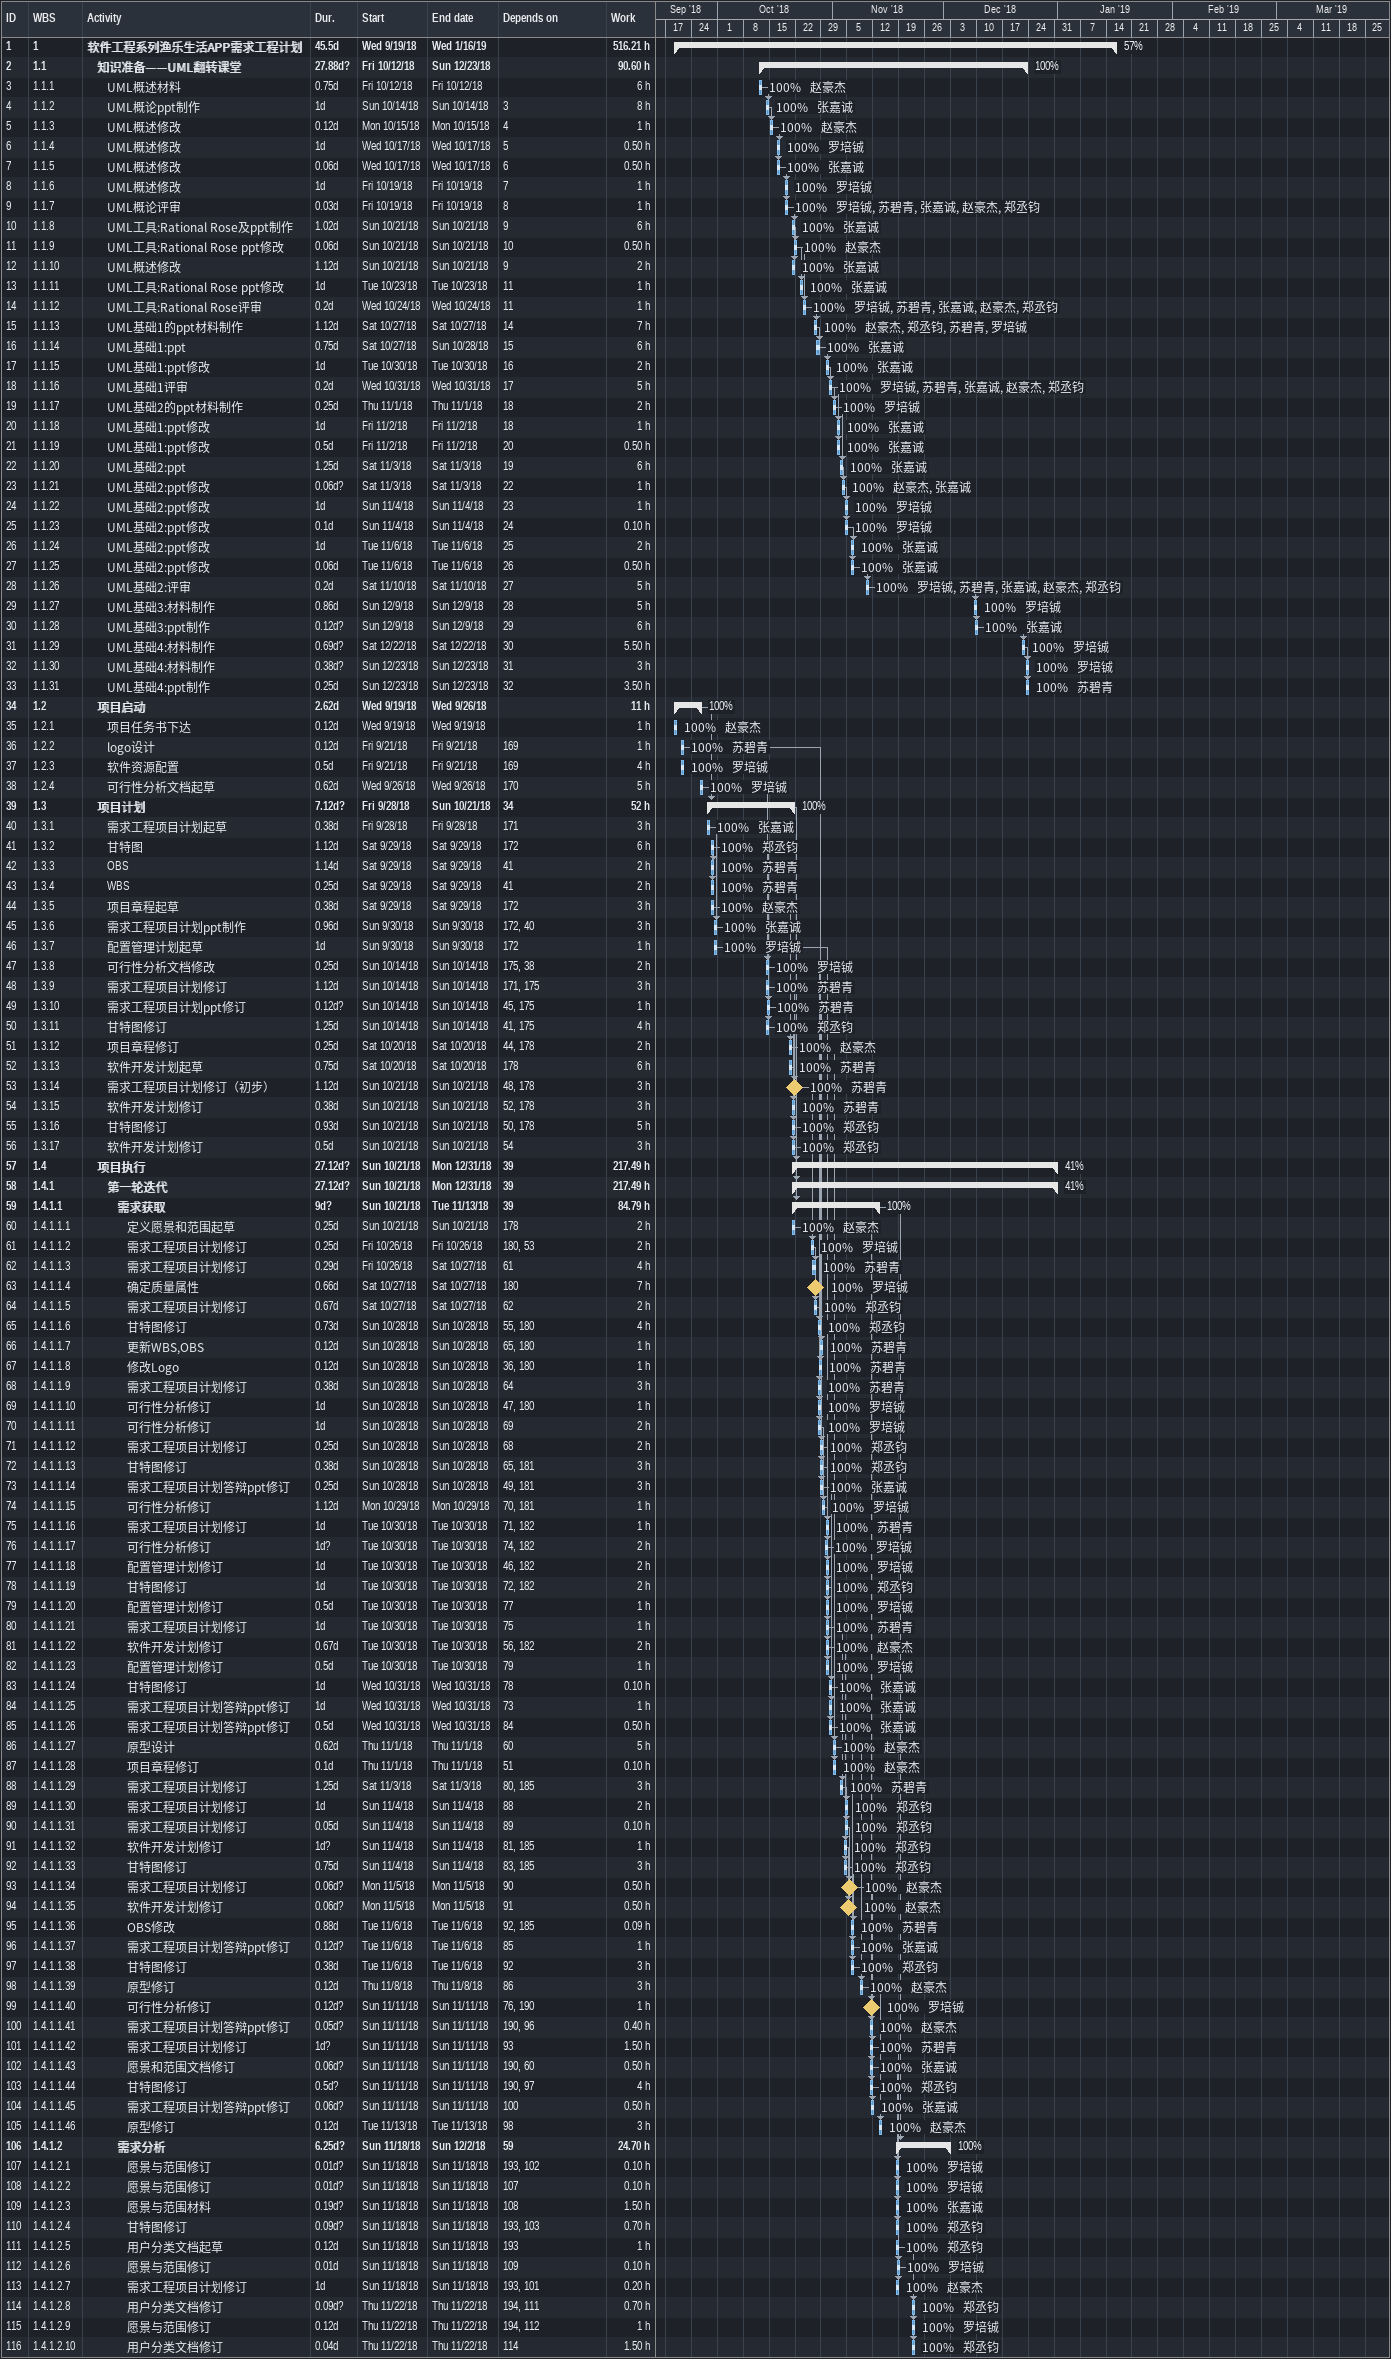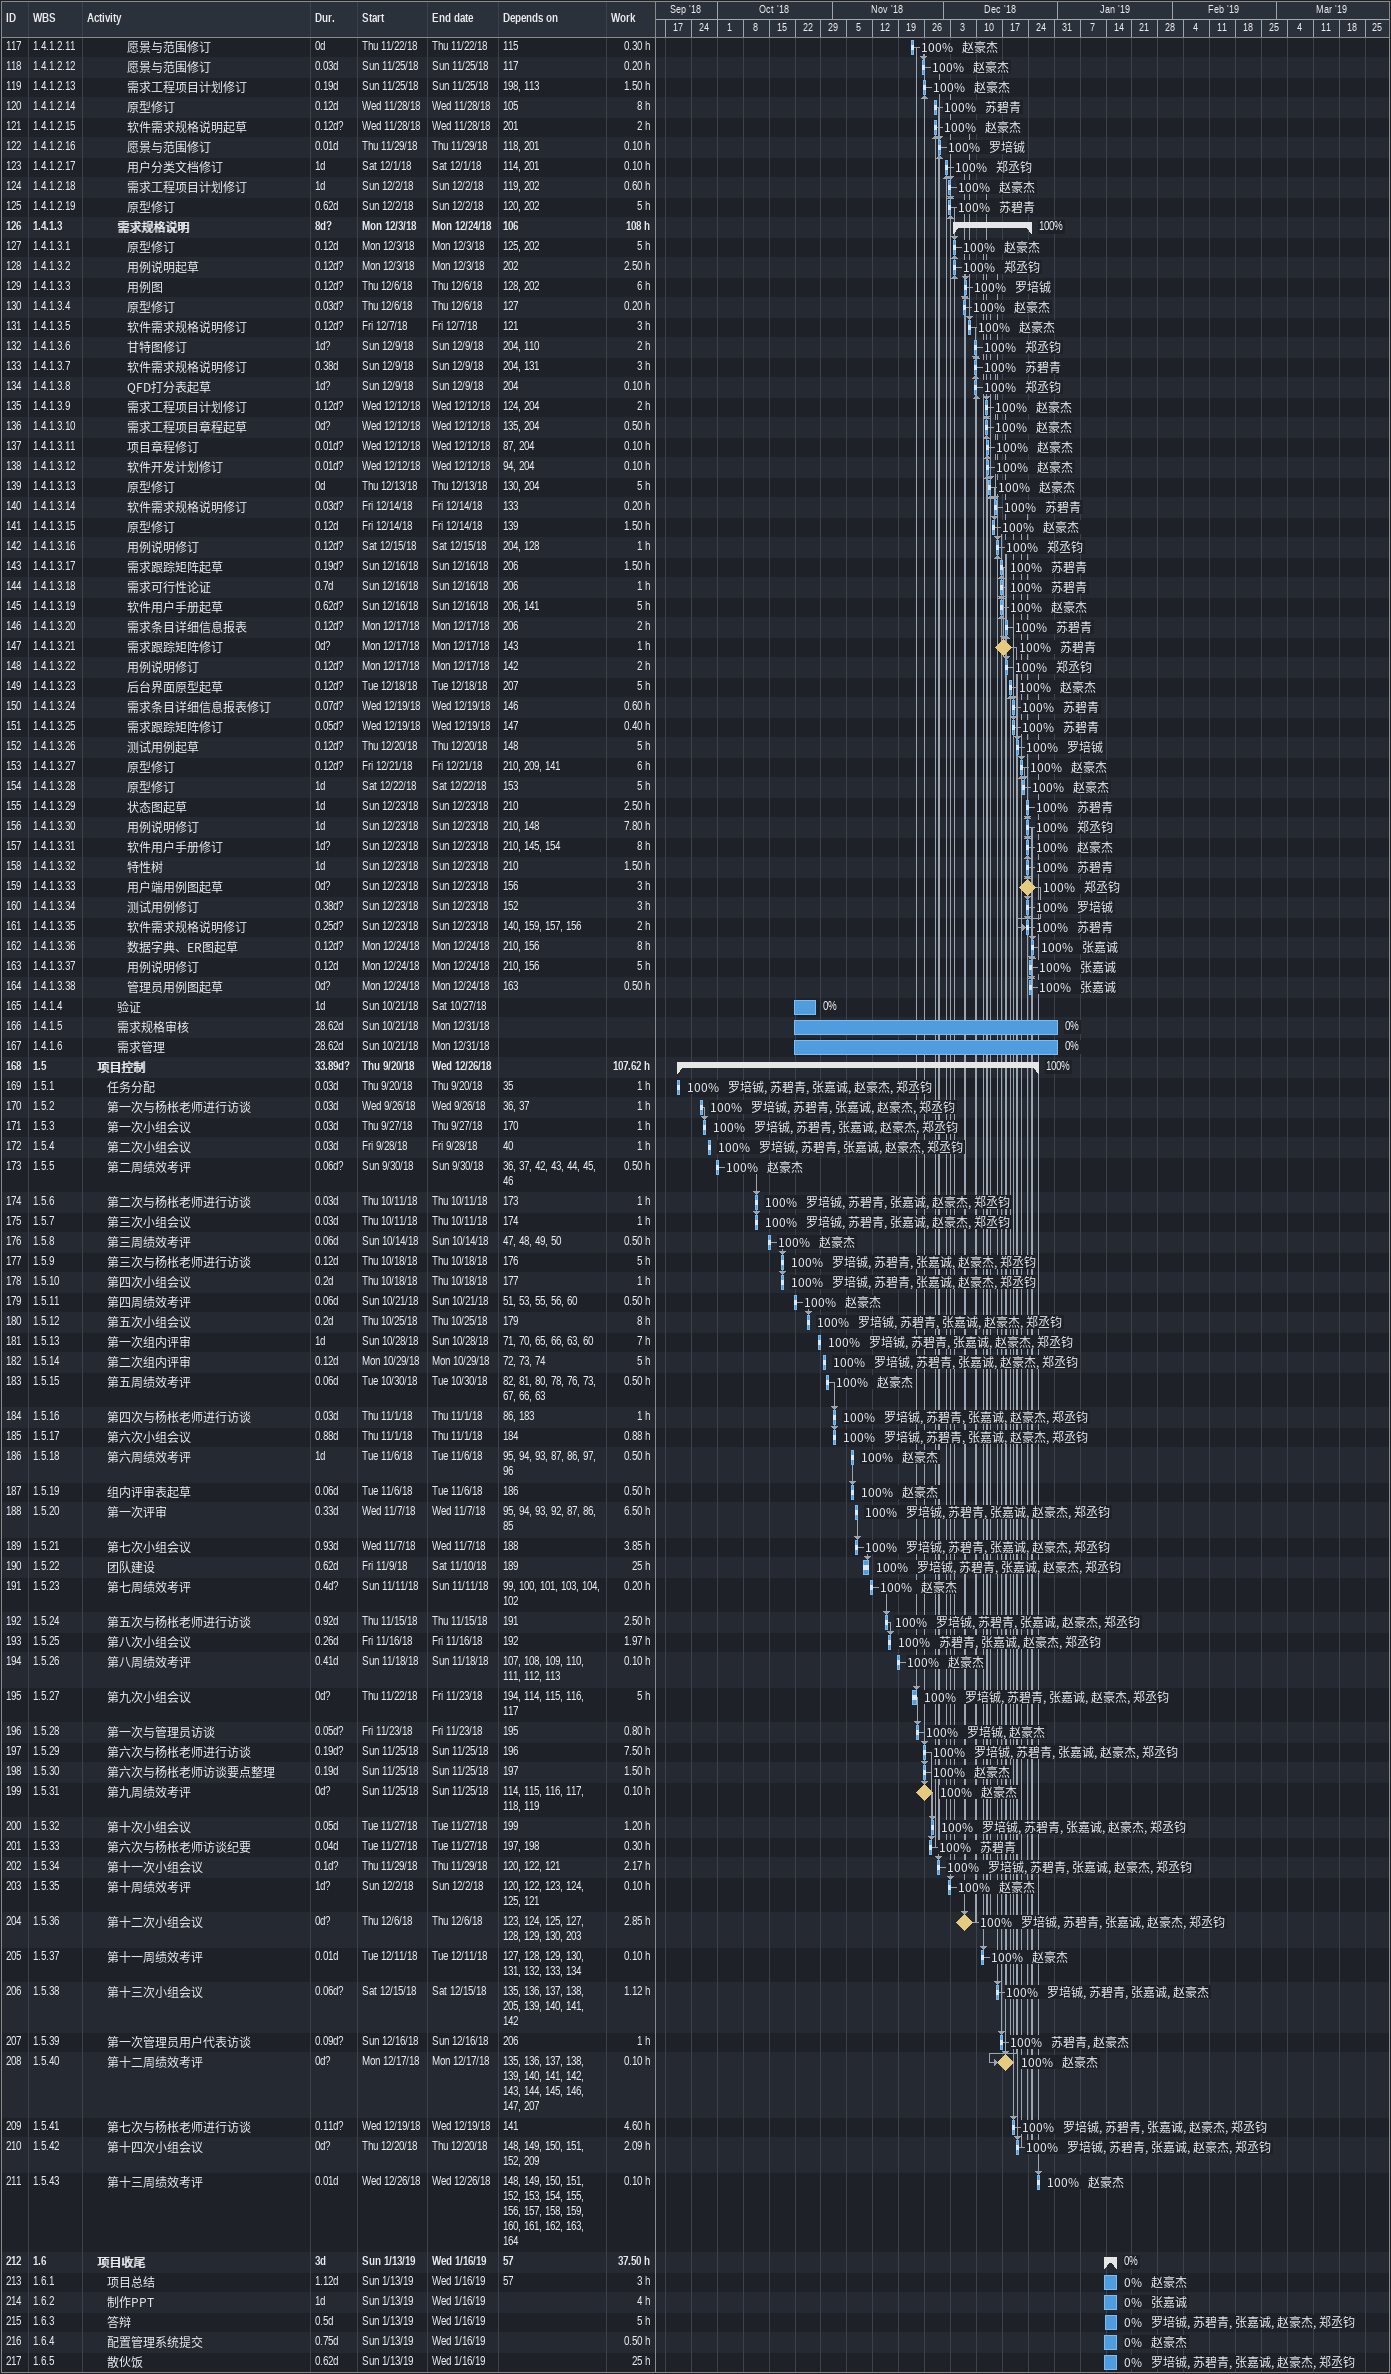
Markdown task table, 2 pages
| ID | WBS | Task | Duration | Start | Finish | Predecessors | Resources | % complete | Work (h) |
|---|---|---|---|---|---|---|---|---|---|
| 1 | 1 | **软件工程系列渔乐生活APP需求工程计划** | 45.5d | 2018-09-19 | 2019-01-16 |  |  | 57 | 516.21 |
| 2 | 1.1 | **知识准备——UML翻转课堂** | 27.88d? | 2018-10-12 | 2018-12-23 |  |  | 100 | 90.60 |
| 3 | 1.1.1 | UML概述材料 | 0.75d | 2018-10-12 | 2018-10-12 |  | 赵豪杰 | 100 | 6 |
| 4 | 1.1.2 | UML概论ppt制作 | 1d | 2018-10-14 | 2018-10-14 | 3 | 张嘉诚 | 100 | 8 |
| 5 | 1.1.3 | UML概述修改 | 0.12d | 2018-10-15 | 2018-10-15 | 4 | 赵豪杰 | 100 | 1 |
| 6 | 1.1.4 | UML概述修改 | 1d | 2018-10-17 | 2018-10-17 | 5 | 罗培铖 | 100 | 0.50 |
| 7 | 1.1.5 | UML概述修改 | 0.06d | 2018-10-17 | 2018-10-17 | 6 | 张嘉诚 | 100 | 0.50 |
| 8 | 1.1.6 | UML概述修改 | 1d | 2018-10-19 | 2018-10-19 | 7 | 罗培铖 | 100 | 1 |
| 9 | 1.1.7 | UML概论评审 | 0.03d | 2018-10-19 | 2018-10-19 | 8 | 罗培铖, 苏碧青, 张嘉诚, 赵豪杰, 郑丞钧 | 100 | 1 |
| 10 | 1.1.8 | UML工具:Rational Rose及ppt制作 | 1.02d | 2018-10-21 | 2018-10-21 | 9 | 张嘉诚 | 100 | 6 |
| 11 | 1.1.9 | UML工具:Rational Rose ppt修改 | 0.06d | 2018-10-21 | 2018-10-21 | 10 | 赵豪杰 | 100 | 0.50 |
| 12 | 1.1.10 | UML概述修改 | 1.12d | 2018-10-21 | 2018-10-21 | 9 | 张嘉诚 | 100 | 2 |
| 13 | 1.1.11 | UML工具:Rational Rose ppt修改 | 1d | 2018-10-23 | 2018-10-23 | 11 | 张嘉诚 | 100 | 1 |
| 14 | 1.1.12 | UML工具:Rational Rose评审 | 0.2d | 2018-10-24 | 2018-10-24 | 11 | 罗培铖, 苏碧青, 张嘉诚, 赵豪杰, 郑丞钧 | 100 | 1 |
| 15 | 1.1.13 | UML基础1的ppt材料制作 | 1.12d | 2018-10-27 | 2018-10-27 | 14 | 赵豪杰, 郑丞钧, 苏碧青, 罗培铖 | 100 | 7 |
| 16 | 1.1.14 | UML基础1:ppt | 0.75d | 2018-10-27 | 2018-10-28 | 15 | 张嘉诚 | 100 | 6 |
| 17 | 1.1.15 | UML基础1:ppt修改 | 1d | 2018-10-30 | 2018-10-30 | 16 | 张嘉诚 | 100 | 2 |
| 18 | 1.1.16 | UML基础1评审 | 0.2d | 2018-10-31 | 2018-10-31 | 17 | 罗培铖, 苏碧青, 张嘉诚, 赵豪杰, 郑丞钧 | 100 | 5 |
| 19 | 1.1.17 | UML基础2的ppt材料制作 | 0.25d | 2018-11-01 | 2018-11-01 | 18 | 罗培铖 | 100 | 2 |
| 20 | 1.1.18 | UML基础1:ppt修改 | 1d | 2018-11-02 | 2018-11-02 | 18 | 张嘉诚 | 100 | 1 |
| 21 | 1.1.19 | UML基础1:ppt修改 | 0.5d | 2018-11-02 | 2018-11-02 | 20 | 张嘉诚 | 100 | 0.50 |
| 22 | 1.1.20 | UML基础2:ppt | 1.25d | 2018-11-03 | 2018-11-03 | 19 | 张嘉诚 | 100 | 6 |
| 23 | 1.1.21 | UML基础2:ppt修改 | 0.06d? | 2018-11-03 | 2018-11-03 | 22 | 赵豪杰, 张嘉诚 | 100 | 1 |
| 24 | 1.1.22 | UML基础2:ppt修改 | 1d | 2018-11-04 | 2018-11-04 | 23 | 罗培铖 | 100 | 1 |
| 25 | 1.1.23 | UML基础2:ppt修改 | 0.1d | 2018-11-04 | 2018-11-04 | 24 | 罗培铖 | 100 | 0.10 |
| 26 | 1.1.24 | UML基础2:ppt修改 | 1d | 2018-11-06 | 2018-11-06 | 25 | 张嘉诚 | 100 | 2 |
| 27 | 1.1.25 | UML基础2:ppt修改 | 0.06d | 2018-11-06 | 2018-11-06 | 26 | 张嘉诚 | 100 | 0.50 |
| 28 | 1.1.26 | UML基础2:评审 | 0.2d | 2018-11-10 | 2018-11-10 | 27 | 罗培铖, 苏碧青, 张嘉诚, 赵豪杰, 郑丞钧 | 100 | 5 |
| 29 | 1.1.27 | UML基础3:材料制作 | 0.86d | 2018-12-09 | 2018-12-09 | 28 | 罗培铖 | 100 | 5 |
| 30 | 1.1.28 | UML基础3:ppt制作 | 0.12d? | 2018-12-09 | 2018-12-09 | 29 | 张嘉诚 | 100 | 6 |
| 31 | 1.1.29 | UML基础4:材料制作 | 0.69d? | 2018-12-22 | 2018-12-22 | 30 | 罗培铖 | 100 | 5.50 |
| 32 | 1.1.30 | UML基础4:材料制作 | 0.38d? | 2018-12-23 | 2018-12-23 | 31 | 罗培铖 | 100 | 3 |
| 33 | 1.1.31 | UML基础4:ppt制作 | 0.25d | 2018-12-23 | 2018-12-23 | 32 | 苏碧青 | 100 | 3.50 |
| 34 | 1.2 | **项目启动** | 2.62d | 2018-09-19 | 2018-09-26 |  |  | 100 | 11 |
| 35 | 1.2.1 | 项目任务书下达 | 0.12d | 2018-09-19 | 2018-09-19 |  | 赵豪杰 | 100 | 1 |
| 36 | 1.2.2 | logo设计 | 0.12d | 2018-09-21 | 2018-09-21 | 169 | 苏碧青 | 100 | 1 |
| 37 | 1.2.3 | 软件资源配置 | 0.5d | 2018-09-21 | 2018-09-21 | 169 | 罗培铖 | 100 | 4 |
| 38 | 1.2.4 | 可行性分析文档起草 | 0.62d | 2018-09-26 | 2018-09-26 | 170 | 罗培铖 | 100 | 5 |
| 39 | 1.3 | **项目计划** | 7.12d? | 2018-09-28 | 2018-10-21 | 34 |  | 100 | 52 |
| 40 | 1.3.1 | 需求工程项目计划起草 | 0.38d | 2018-09-28 | 2018-09-28 | 171 | 张嘉诚 | 100 | 3 |
| 41 | 1.3.2 | 甘特图 | 1.12d | 2018-09-29 | 2018-09-29 | 172 | 郑丞钧 | 100 | 6 |
| 42 | 1.3.3 | OBS | 1.14d | 2018-09-29 | 2018-09-29 | 41 | 苏碧青 | 100 | 2 |
| 43 | 1.3.4 | WBS | 0.25d | 2018-09-29 | 2018-09-29 | 41 | 苏碧青 | 100 | 2 |
| 44 | 1.3.5 | 项目章程起草 | 0.38d | 2018-09-29 | 2018-09-29 | 172 | 赵豪杰 | 100 | 3 |
| 45 | 1.3.6 | 需求工程项目计划ppt制作 | 0.96d | 2018-09-30 | 2018-09-30 | 172, 40 | 张嘉诚 | 100 | 3 |
| 46 | 1.3.7 | 配置管理计划起草 | 1d | 2018-09-30 | 2018-09-30 | 172 | 罗培铖 | 100 | 1 |
| 47 | 1.3.8 | 可行性分析文档修改 | 0.25d | 2018-10-14 | 2018-10-14 | 175, 38 | 罗培铖 | 100 | 2 |
| 48 | 1.3.9 | 需求工程项目计划修订 | 1.12d | 2018-10-14 | 2018-10-14 | 171, 175 | 苏碧青 | 100 | 3 |
| 49 | 1.3.10 | 需求工程项目计划ppt修订 | 0.12d? | 2018-10-14 | 2018-10-14 | 45, 175 | 苏碧青 | 100 | 1 |
| 50 | 1.3.11 | 甘特图修订 | 1.25d | 2018-10-14 | 2018-10-14 | 41, 175 | 郑丞钧 | 100 | 4 |
| 51 | 1.3.12 | 项目章程修订 | 0.25d | 2018-10-20 | 2018-10-20 | 44, 178 | 赵豪杰 | 100 | 2 |
| 52 | 1.3.13 | 软件开发计划起草 | 0.75d | 2018-10-20 | 2018-10-20 | 178 | 苏碧青 | 100 | 6 |
| 53 | 1.3.14 | 需求工程项目计划修订（初步） | 1.12d | 2018-10-21 | 2018-10-21 | 48, 178 | 苏碧青 | 100 | 3 |
| 54 | 1.3.15 | 软件开发计划修订 | 0.38d | 2018-10-21 | 2018-10-21 | 52, 178 | 苏碧青 | 100 | 3 |
| 55 | 1.3.16 | 甘特图修订 | 0.93d | 2018-10-21 | 2018-10-21 | 50, 178 | 郑丞钧 | 100 | 5 |
| 56 | 1.3.17 | 软件开发计划修订 | 0.5d | 2018-10-21 | 2018-10-21 | 54 | 郑丞钧 | 100 | 3 |
| 57 | 1.4 | **项目执行** | 27.12d? | 2018-10-21 | 2018-12-31 | 39 |  | 41 | 217.49 |
| 58 | 1.4.1 | **第一轮迭代** | 27.12d? | 2018-10-21 | 2018-12-31 | 39 |  | 41 | 217.49 |
| 59 | 1.4.1.1 | **需求获取** | 9d? | 2018-10-21 | 2018-11-13 | 39 |  | 100 | 84.79 |
| 60 | 1.4.1.1.1 | 定义愿景和范围起草 | 0.25d | 2018-10-21 | 2018-10-21 | 178 | 赵豪杰 | 100 | 2 |
| 61 | 1.4.1.1.2 | 需求工程项目计划修订 | 0.25d | 2018-10-26 | 2018-10-26 | 180, 53 | 罗培铖 | 100 | 2 |
| 62 | 1.4.1.1.3 | 需求工程项目计划修订 | 0.29d | 2018-10-26 | 2018-10-27 | 61 | 苏碧青 | 100 | 4 |
| 63 | 1.4.1.1.4 | 确定质量属性 | 0.66d | 2018-10-27 | 2018-10-27 | 180 | 罗培铖 | 100 | 7 |
| 64 | 1.4.1.1.5 | 需求工程项目计划修订 | 0.67d | 2018-10-27 | 2018-10-27 | 62 | 郑丞钧 | 100 | 2 |
| 65 | 1.4.1.1.6 | 甘特图修订 | 0.73d | 2018-10-28 | 2018-10-28 | 55, 180 | 郑丞钧 | 100 | 4 |
| 66 | 1.4.1.1.7 | 更新WBS,OBS | 0.12d | 2018-10-28 | 2018-10-28 | 65, 180 | 苏碧青 | 100 | 1 |
| 67 | 1.4.1.1.8 | 修改Logo | 0.12d | 2018-10-28 | 2018-10-28 | 36, 180 | 苏碧青 | 100 | 1 |
| 68 | 1.4.1.1.9 | 需求工程项目计划修订 | 0.38d | 2018-10-28 | 2018-10-28 | 64 | 苏碧青 | 100 | 3 |
| 69 | 1.4.1.1.10 | 可行性分析修订 | 1d | 2018-10-28 | 2018-10-28 | 47, 180 | 罗培铖 | 100 | 1 |
| 70 | 1.4.1.1.11 | 可行性分析修订 | 1d | 2018-10-28 | 2018-10-28 | 69 | 罗培铖 | 100 | 2 |
| 71 | 1.4.1.1.12 | 需求工程项目计划修订 | 0.25d | 2018-10-28 | 2018-10-28 | 68 | 郑丞钧 | 100 | 2 |
| 72 | 1.4.1.1.13 | 甘特图修订 | 0.38d | 2018-10-28 | 2018-10-28 | 65, 181 | 郑丞钧 | 100 | 3 |
| 73 | 1.4.1.1.14 | 需求工程项目计划答辩ppt修订 | 0.25d | 2018-10-28 | 2018-10-28 | 49, 181 | 张嘉诚 | 100 | 3 |
| 74 | 1.4.1.1.15 | 可行性分析修订 | 1.12d | 2018-10-29 | 2018-10-29 | 70, 181 | 罗培铖 | 100 | 1 |
| 75 | 1.4.1.1.16 | 需求工程项目计划修订 | 1d | 2018-10-30 | 2018-10-30 | 71, 182 | 苏碧青 | 100 | 1 |
| 76 | 1.4.1.1.17 | 可行性分析修订 | 1d? | 2018-10-30 | 2018-10-30 | 74, 182 | 罗培铖 | 100 | 2 |
| 77 | 1.4.1.1.18 | 配置管理计划修订 | 1d | 2018-10-30 | 2018-10-30 | 46, 182 | 罗培铖 | 100 | 2 |
| 78 | 1.4.1.1.19 | 甘特图修订 | 1d | 2018-10-30 | 2018-10-30 | 72, 182 | 郑丞钧 | 100 | 2 |
| 79 | 1.4.1.1.20 | 配置管理计划修订 | 0.5d | 2018-10-30 | 2018-10-30 | 77 | 罗培铖 | 100 | 1 |
| 80 | 1.4.1.1.21 | 需求工程项目计划修订 | 1d | 2018-10-30 | 2018-10-30 | 75 | 苏碧青 | 100 | 1 |
| 81 | 1.4.1.1.22 | 软件开发计划修订 | 0.67d | 2018-10-30 | 2018-10-30 | 56, 182 | 赵豪杰 | 100 | 2 |
| 82 | 1.4.1.1.23 | 配置管理计划修订 | 0.5d | 2018-10-30 | 2018-10-30 | 79 | 罗培铖 | 100 | 1 |
| 83 | 1.4.1.1.24 | 甘特图修订 | 1d | 2018-10-31 | 2018-10-31 | 78 | 张嘉诚 | 100 | 0.10 |
| 84 | 1.4.1.1.25 | 需求工程项目计划答辩ppt修订 | 1d | 2018-10-31 | 2018-10-31 | 73 | 张嘉诚 | 100 | 1 |
| 85 | 1.4.1.1.26 | 需求工程项目计划答辩ppt修订 | 0.5d | 2018-10-31 | 2018-10-31 | 84 | 张嘉诚 | 100 | 0.50 |
| 86 | 1.4.1.1.27 | 原型设计 | 0.62d | 2018-11-01 | 2018-11-01 | 60 | 赵豪杰 | 100 | 5 |
| 87 | 1.4.1.1.28 | 项目章程修订 | 0.1d | 2018-11-01 | 2018-11-01 | 51 | 赵豪杰 | 100 | 0.10 |
| 88 | 1.4.1.1.29 | 需求工程项目计划修订 | 1.25d | 2018-11-03 | 2018-11-03 | 80, 185 | 苏碧青 | 100 | 3 |
| 89 | 1.4.1.1.30 | 需求工程项目计划修订 | 1d | 2018-11-04 | 2018-11-04 | 88 | 郑丞钧 | 100 | 2 |
| 90 | 1.4.1.1.31 | 需求工程项目计划修订 | 0.05d | 2018-11-04 | 2018-11-04 | 89 | 郑丞钧 | 100 | 0.10 |
| 91 | 1.4.1.1.32 | 软件开发计划修订 | 1d? | 2018-11-04 | 2018-11-04 | 81, 185 | 郑丞钧 | 100 | 1 |
| 92 | 1.4.1.1.33 | 甘特图修订 | 0.75d | 2018-11-04 | 2018-11-04 | 83, 185 | 郑丞钧 | 100 | 3 |
| 93 | 1.4.1.1.34 | 需求工程项目计划修订 | 0.06d? | 2018-11-05 | 2018-11-05 | 90 | 赵豪杰 | 100 | 0.50 |
| 94 | 1.4.1.1.35 | 软件开发计划修订 | 0.06d? | 2018-11-05 | 2018-11-05 | 91 | 赵豪杰 | 100 | 0.50 |
| 95 | 1.4.1.1.36 | OBS修改 | 0.88d | 2018-11-06 | 2018-11-06 | 92, 185 | 苏碧青 | 100 | 0.09 |
| 96 | 1.4.1.1.37 | 需求工程项目计划答辩ppt修订 | 0.12d? | 2018-11-06 | 2018-11-06 | 85 | 张嘉诚 | 100 | 1 |
| 97 | 1.4.1.1.38 | 甘特图修订 | 0.38d | 2018-11-06 | 2018-11-06 | 92 | 郑丞钧 | 100 | 3 |
| 98 | 1.4.1.1.39 | 原型修订 | 0.12d | 2018-11-08 | 2018-11-08 | 86 | 赵豪杰 | 100 | 3 |
| 99 | 1.4.1.1.40 | 可行性分析修订 | 0.12d? | 2018-11-11 | 2018-11-11 | 76, 190 | 罗培铖 | 100 | 1 |
| 100 | 1.4.1.1.41 | 需求工程项目计划答辩ppt修订 | 0.05d? | 2018-11-11 | 2018-11-11 | 190, 96 | 赵豪杰 | 100 | 0.40 |
| 101 | 1.4.1.1.42 | 需求工程项目计划修订 | 1d? | 2018-11-11 | 2018-11-11 | 93 | 苏碧青 | 100 | 1.50 |
| 102 | 1.4.1.1.43 | 愿景和范围文档修订 | 0.06d? | 2018-11-11 | 2018-11-11 | 190, 60 | 张嘉诚 | 100 | 0.50 |
| 103 | 1.4.1.1.44 | 甘特图修订 | 0.5d? | 2018-11-11 | 2018-11-11 | 190, 97 | 郑丞钧 | 100 | 4 |
| 104 | 1.4.1.1.45 | 需求工程项目计划答辩ppt修订 | 0.06d? | 2018-11-11 | 2018-11-11 | 100 | 张嘉诚 | 100 | 0.50 |
| 105 | 1.4.1.1.46 | 原型修订 | 0.12d | 2018-11-13 | 2018-11-13 | 98 | 赵豪杰 | 100 | 3 |
| 106 | 1.4.1.2 | **需求分析** | 6.25d? | 2018-11-18 | 2018-12-02 | 59 |  | 100 | 24.70 |
| 107 | 1.4.1.2.1 | 愿景与范围修订 | 0.01d? | 2018-11-18 | 2018-11-18 | 193, 102 | 罗培铖 | 100 | 0.10 |
| 108 | 1.4.1.2.2 | 愿景与范围修订 | 0.01d? | 2018-11-18 | 2018-11-18 | 107 | 罗培铖 | 100 | 0.10 |
| 109 | 1.4.1.2.3 | 愿景与范围材料 | 0.19d? | 2018-11-18 | 2018-11-18 | 108 | 张嘉诚 | 100 | 1.50 |
| 110 | 1.4.1.2.4 | 甘特图修订 | 0.09d? | 2018-11-18 | 2018-11-18 | 193, 103 | 郑丞钧 | 100 | 0.70 |
| 111 | 1.4.1.2.5 | 用户分类文档起草 | 0.12d | 2018-11-18 | 2018-11-18 | 193 | 郑丞钧 | 100 | 1 |
| 112 | 1.4.1.2.6 | 愿景与范围修订 | 0.01d | 2018-11-18 | 2018-11-18 | 109 | 罗培铖 | 100 | 0.10 |
| 113 | 1.4.1.2.7 | 需求工程项目计划修订 | 1d | 2018-11-18 | 2018-11-18 | 193, 101 | 赵豪杰 | 100 | 0.20 |
| 114 | 1.4.1.2.8 | 用户分类文档修订 | 0.09d? | 2018-11-22 | 2018-11-22 | 194, 111 | 郑丞钧 | 100 | 0.70 |
| 115 | 1.4.1.2.9 | 愿景与范围修订 | 0.12d | 2018-11-22 | 2018-11-22 | 194, 112 | 罗培铖 | 100 | 1 |
| 116 | 1.4.1.2.10 | 用户分类文档修订 | 0.04d | 2018-11-22 | 2018-11-22 | 114 | 郑丞钧 | 100 | 1.50 |
| 117 | 1.4.1.2.11 | 愿景与范围修订 | 0d | 2018-11-22 | 2018-11-22 | 115 | 赵豪杰 | 100 | 0.30 |
| 118 | 1.4.1.2.12 | 愿景与范围修订 | 0.03d | 2018-11-25 | 2018-11-25 | 117 | 赵豪杰 | 100 | 0.20 |
| 119 | 1.4.1.2.13 | 需求工程项目计划修订 | 0.19d | 2018-11-25 | 2018-11-25 | 198, 113 | 赵豪杰 | 100 | 1.50 |
| 120 | 1.4.1.2.14 | 原型修订 | 0.12d | 2018-11-28 | 2018-11-28 | 105 | 苏碧青 | 100 | 8 |
| 121 | 1.4.1.2.15 | 软件需求规格说明起草 | 0.12d? | 2018-11-28 | 2018-11-28 | 201 | 赵豪杰 | 100 | 2 |
| 122 | 1.4.1.2.16 | 愿景与范围修订 | 0.01d | 2018-11-29 | 2018-11-29 | 118, 201 | 罗培铖 | 100 | 0.10 |
| 123 | 1.4.1.2.17 | 用户分类文档修订 | 1d | 2018-12-01 | 2018-12-01 | 114, 201 | 郑丞钧 | 100 | 0.10 |
| 124 | 1.4.1.2.18 | 需求工程项目计划修订 | 1d | 2018-12-02 | 2018-12-02 | 119, 202 | 赵豪杰 | 100 | 0.60 |
| 125 | 1.4.1.2.19 | 原型修订 | 0.62d | 2018-12-02 | 2018-12-02 | 120, 202 | 苏碧青 | 100 | 5 |
| 126 | 1.4.1.3 | **需求规格说明** | 8d? | 2018-12-03 | 2018-12-24 | 106 |  | 100 | 108 |
| 127 | 1.4.1.3.1 | 原型修订 | 0.12d | 2018-12-03 | 2018-12-03 | 125, 202 | 赵豪杰 | 100 | 5 |
| 128 | 1.4.1.3.2 | 用例说明起草 | 0.12d? | 2018-12-03 | 2018-12-03 | 202 | 郑丞钧 | 100 | 2.50 |
| 129 | 1.4.1.3.3 | 用例图 | 0.12d? | 2018-12-06 | 2018-12-06 | 128, 202 | 罗培铖 | 100 | 6 |
| 130 | 1.4.1.3.4 | 原型修订 | 0.03d? | 2018-12-06 | 2018-12-06 | 127 | 赵豪杰 | 100 | 0.20 |
| 131 | 1.4.1.3.5 | 软件需求规格说明修订 | 0.12d? | 2018-12-07 | 2018-12-07 | 121 | 赵豪杰 | 100 | 3 |
| 132 | 1.4.1.3.6 | 甘特图修订 | 1d? | 2018-12-09 | 2018-12-09 | 204, 110 | 郑丞钧 | 100 | 2 |
| 133 | 1.4.1.3.7 | 软件需求规格说明修订 | 0.38d | 2018-12-09 | 2018-12-09 | 204, 131 | 苏碧青 | 100 | 3 |
| 134 | 1.4.1.3.8 | QFD打分表起草 | 1d? | 2018-12-09 | 2018-12-09 | 204 | 郑丞钧 | 100 | 0.10 |
| 135 | 1.4.1.3.9 | 需求工程项目计划修订 | 0.12d? | 2018-12-12 | 2018-12-12 | 124, 204 | 赵豪杰 | 100 | 2 |
| 136 | 1.4.1.3.10 | 需求工程项目章程起草 | 0d? | 2018-12-12 | 2018-12-12 | 135, 204 | 赵豪杰 | 100 | 0.50 |
| 137 | 1.4.1.3.11 | 项目章程修订 | 0.01d? | 2018-12-12 | 2018-12-12 | 87, 204 | 赵豪杰 | 100 | 0.10 |
| 138 | 1.4.1.3.12 | 软件开发计划修订 | 0.01d? | 2018-12-12 | 2018-12-12 | 94, 204 | 赵豪杰 | 100 | 0.10 |
| 139 | 1.4.1.3.13 | 原型修订 | 0d | 2018-12-13 | 2018-12-13 | 130, 204 | 赵豪杰 | 100 | 5 |
| 140 | 1.4.1.3.14 | 软件需求规格说明修订 | 0.03d? | 2018-12-14 | 2018-12-14 | 133 | 苏碧青 | 100 | 0.20 |
| 141 | 1.4.1.3.15 | 原型修订 | 0.12d | 2018-12-14 | 2018-12-14 | 139 | 赵豪杰 | 100 | 1.50 |
| 142 | 1.4.1.3.16 | 用例说明修订 | 0.12d? | 2018-12-15 | 2018-12-15 | 204, 128 | 郑丞钧 | 100 | 1 |
| 143 | 1.4.1.3.17 | 需求跟踪矩阵起草 | 0.19d? | 2018-12-16 | 2018-12-16 | 206 | 苏碧青 | 100 | 1.50 |
| 144 | 1.4.1.3.18 | 需求可行性论证 | 0.7d | 2018-12-16 | 2018-12-16 | 206 | 苏碧青 | 100 | 1 |
| 145 | 1.4.1.3.19 | 软件用户手册起草 | 0.62d? | 2018-12-16 | 2018-12-16 | 206, 141 | 赵豪杰 | 100 | 5 |
| 146 | 1.4.1.3.20 | 需求条目详细信息报表 | 0.12d? | 2018-12-17 | 2018-12-17 | 206 | 苏碧青 | 100 | 2 |
| 147 | 1.4.1.3.21 | 需求跟踪矩阵修订 | 0d? | 2018-12-17 | 2018-12-17 | 143 | 苏碧青 | 100 | 1 |
| 148 | 1.4.1.3.22 | 用例说明修订 | 0.12d? | 2018-12-17 | 2018-12-17 | 142 | 郑丞钧 | 100 | 2 |
| 149 | 1.4.1.3.23 | 后台界面原型起草 | 0.12d? | 2018-12-18 | 2018-12-18 | 207 | 赵豪杰 | 100 | 5 |
| 150 | 1.4.1.3.24 | 需求条目详细信息报表修订 | 0.07d? | 2018-12-19 | 2018-12-19 | 146 | 苏碧青 | 100 | 0.60 |
| 151 | 1.4.1.3.25 | 需求跟踪矩阵修订 | 0.05d? | 2018-12-19 | 2018-12-19 | 147 | 苏碧青 | 100 | 0.40 |
| 152 | 1.4.1.3.26 | 测试用例起草 | 0.12d? | 2018-12-20 | 2018-12-20 | 148 | 罗培铖 | 100 | 5 |
| 153 | 1.4.1.3.27 | 原型修订 | 0.12d? | 2018-12-21 | 2018-12-21 | 210, 209, 141 | 赵豪杰 | 100 | 6 |
| 154 | 1.4.1.3.28 | 原型修订 | 1d | 2018-12-22 | 2018-12-22 | 153 | 赵豪杰 | 100 | 5 |
| 155 | 1.4.1.3.29 | 状态图起草 | 1d | 2018-12-23 | 2018-12-23 | 210 | 苏碧青 | 100 | 2.50 |
| 156 | 1.4.1.3.30 | 用例说明修订 | 1d | 2018-12-23 | 2018-12-23 | 210, 148 | 郑丞钧 | 100 | 7.80 |
| 157 | 1.4.1.3.31 | 软件用户手册修订 | 1d? | 2018-12-23 | 2018-12-23 | 210, 145, 154 | 赵豪杰 | 100 | 8 |
| 158 | 1.4.1.3.32 | 特性树 | 1d | 2018-12-23 | 2018-12-23 | 210 | 苏碧青 | 100 | 1.50 |
| 159 | 1.4.1.3.33 | 用户端用例图起草 | 0d? | 2018-12-23 | 2018-12-23 | 156 | 郑丞钧 | 100 | 3 |
| 160 | 1.4.1.3.34 | 测试用例修订 | 0.38d? | 2018-12-23 | 2018-12-23 | 152 | 罗培铖 | 100 | 3 |
| 161 | 1.4.1.3.35 | 软件需求规格说明修订 | 0.25d? | 2018-12-23 | 2018-12-23 | 140, 159, 157, 156 | 苏碧青 | 100 | 2 |
| 162 | 1.4.1.3.36 | 数据字典、ER图起草 | 0.12d? | 2018-12-24 | 2018-12-24 | 210, 156 | 张嘉诚 | 100 | 8 |
| 163 | 1.4.1.3.37 | 用例说明修订 | 0.12d | 2018-12-24 | 2018-12-24 | 210, 156 | 张嘉诚 | 100 | 5 |
| 164 | 1.4.1.3.38 | 管理员用例图起草 | 0d? | 2018-12-24 | 2018-12-24 | 163 | 张嘉诚 | 100 | 0.50 |
| 165 | 1.4.1.4 | 验证 | 1d | 2018-10-21 | 2018-10-27 |  |  | 0 |  |
| 166 | 1.4.1.5 | 需求规格审核 | 28.62d | 2018-10-21 | 2018-12-31 |  |  | 0 |  |
| 167 | 1.4.1.6 | 需求管理 | 28.62d | 2018-10-21 | 2018-12-31 |  |  | 0 |  |
| 168 | 1.5 | **项目控制** | 33.89d? | 2018-09-20 | 2018-12-26 |  |  | 100 | 107.62 |
| 169 | 1.5.1 | 任务分配 | 0.03d | 2018-09-20 | 2018-09-20 | 35 | 罗培铖, 苏碧青, 张嘉诚, 赵豪杰, 郑丞钧 | 100 | 1 |
| 170 | 1.5.2 | 第一次与杨枨老师进行访谈 | 0.03d | 2018-09-26 | 2018-09-26 | 36, 37 | 罗培铖, 苏碧青, 张嘉诚, 赵豪杰, 郑丞钧 | 100 | 1 |
| 171 | 1.5.3 | 第一次小组会议 | 0.03d | 2018-09-27 | 2018-09-27 | 170 | 罗培铖, 苏碧青, 张嘉诚, 赵豪杰, 郑丞钧 | 100 | 1 |
| 172 | 1.5.4 | 第二次小组会议 | 0.03d | 2018-09-28 | 2018-09-28 | 40 | 罗培铖, 苏碧青, 张嘉诚, 赵豪杰, 郑丞钧 | 100 | 1 |
| 173 | 1.5.5 | 第二周绩效考评 | 0.06d? | 2018-09-30 | 2018-09-30 | 36, 37, 42, 43, 44, 45, 46 | 赵豪杰 | 100 | 0.50 |
| 174 | 1.5.6 | 第二次与杨枨老师进行访谈 | 0.03d | 2018-10-11 | 2018-10-11 | 173 | 罗培铖, 苏碧青, 张嘉诚, 赵豪杰, 郑丞钧 | 100 | 1 |
| 175 | 1.5.7 | 第三次小组会议 | 0.03d | 2018-10-11 | 2018-10-11 | 174 | 罗培铖, 苏碧青, 张嘉诚, 赵豪杰, 郑丞钧 | 100 | 1 |
| 176 | 1.5.8 | 第三周绩效考评 | 0.06d | 2018-10-14 | 2018-10-14 | 47, 48, 49, 50 | 赵豪杰 | 100 | 0.50 |
| 177 | 1.5.9 | 第三次与杨枨老师进行访谈 | 0.12d | 2018-10-18 | 2018-10-18 | 176 | 罗培铖, 苏碧青, 张嘉诚, 赵豪杰, 郑丞钧 | 100 | 5 |
| 178 | 1.5.10 | 第四次小组会议 | 0.2d | 2018-10-18 | 2018-10-18 | 177 | 罗培铖, 苏碧青, 张嘉诚, 赵豪杰, 郑丞钧 | 100 | 1 |
| 179 | 1.5.11 | 第四周绩效考评 | 0.06d | 2018-10-21 | 2018-10-21 | 51, 53, 55, 56, 60 | 赵豪杰 | 100 | 0.50 |
| 180 | 1.5.12 | 第五次小组会议 | 0.2d | 2018-10-25 | 2018-10-25 | 179 | 罗培铖, 苏碧青, 张嘉诚, 赵豪杰, 郑丞钧 | 100 | 8 |
| 181 | 1.5.13 | 第一次组内评审 | 1d | 2018-10-28 | 2018-10-28 | 71, 70, 65, 66, 63, 60 | 罗培铖, 苏碧青, 张嘉诚, 赵豪杰, 郑丞钧 | 100 | 7 |
| 182 | 1.5.14 | 第二次组内评审 | 0.12d | 2018-10-29 | 2018-10-29 | 72, 73, 74 | 罗培铖, 苏碧青, 张嘉诚, 赵豪杰, 郑丞钧 | 100 | 5 |
| 183 | 1.5.15 | 第五周绩效考评 | 0.06d | 2018-10-30 | 2018-10-30 | 82, 81, 80, 78, 76, 73, 67, 66, 63 | 赵豪杰 | 100 | 0.50 |
| 184 | 1.5.16 | 第四次与杨枨老师进行访谈 | 0.03d | 2018-11-01 | 2018-11-01 | 86, 183 | 罗培铖, 苏碧青, 张嘉诚, 赵豪杰, 郑丞钧 | 100 | 1 |
| 185 | 1.5.17 | 第六次小组会议 | 0.88d | 2018-11-01 | 2018-11-01 | 184 | 罗培铖, 苏碧青, 张嘉诚, 赵豪杰, 郑丞钧 | 100 | 0.88 |
| 186 | 1.5.18 | 第六周绩效考评 | 1d | 2018-11-06 | 2018-11-06 | 95, 94, 93, 87, 86, 97, 96 | 赵豪杰 | 100 | 0.50 |
| 187 | 1.5.19 | 组内评审表起草 | 0.06d | 2018-11-06 | 2018-11-06 | 186 | 赵豪杰 | 100 | 0.50 |
| 188 | 1.5.20 | 第一次评审 | 0.33d | 2018-11-07 | 2018-11-07 | 95, 94, 93, 92, 87, 86, 85 | 罗培铖, 苏碧青, 张嘉诚, 赵豪杰, 郑丞钧 | 100 | 6.50 |
| 189 | 1.5.21 | 第七次小组会议 | 0.93d | 2018-11-07 | 2018-11-07 | 188 | 罗培铖, 苏碧青, 张嘉诚, 赵豪杰, 郑丞钧 | 100 | 3.85 |
| 190 | 1.5.22 | 团队建设 | 0.62d | 2018-11-09 | 2018-11-10 | 189 | 罗培铖, 苏碧青, 张嘉诚, 赵豪杰, 郑丞钧 | 100 | 25 |
| 191 | 1.5.23 | 第七周绩效考评 | 0.4d? | 2018-11-11 | 2018-11-11 | 99, 100, 101, 103, 104, 102 | 赵豪杰 | 100 | 0.20 |
| 192 | 1.5.24 | 第五次与杨枨老师进行访谈 | 0.92d | 2018-11-15 | 2018-11-15 | 191 | 罗培铖, 苏碧青, 张嘉诚, 赵豪杰, 郑丞钧 | 100 | 2.50 |
| 193 | 1.5.25 | 第八次小组会议 | 0.26d | 2018-11-16 | 2018-11-16 | 192 | 苏碧青, 张嘉诚, 赵豪杰, 郑丞钧 | 100 | 1.97 |
| 194 | 1.5.26 | 第八周绩效考评 | 0.41d | 2018-11-18 | 2018-11-18 | 107, 108, 109, 110, 111, 112, 113 | 赵豪杰 | 100 | 0.10 |
| 195 | 1.5.27 | 第九次小组会议 | 0d? | 2018-11-22 | 2018-11-23 | 194, 114, 115, 116, 117 | 罗培铖, 苏碧青, 张嘉诚, 赵豪杰, 郑丞钧 | 100 | 5 |
| 196 | 1.5.28 | 第一次与管理员访谈 | 0.05d? | 2018-11-23 | 2018-11-23 | 195 | 罗培铖, 赵豪杰 | 100 | 0.80 |
| 197 | 1.5.29 | 第六次与杨枨老师进行访谈 | 0.19d? | 2018-11-25 | 2018-11-25 | 196 | 罗培铖, 苏碧青, 张嘉诚, 赵豪杰, 郑丞钧 | 100 | 7.50 |
| 198 | 1.5.30 | 第六次与杨枨老师访谈要点整理 | 0.19d | 2018-11-25 | 2018-11-25 | 197 | 赵豪杰 | 100 | 1.50 |
| 199 | 1.5.31 | 第九周绩效考评 | 0d? | 2018-11-25 | 2018-11-25 | 114, 115, 116, 117, 118, 119 | 赵豪杰 | 100 | 0.10 |
| 200 | 1.5.32 | 第十次小组会议 | 0.05d | 2018-11-27 | 2018-11-27 | 199 | 罗培铖, 苏碧青, 张嘉诚, 赵豪杰, 郑丞钧 | 100 | 1.20 |
| 201 | 1.5.33 | 第六次与杨枨老师访谈纪要 | 0.04d | 2018-11-27 | 2018-11-27 | 197, 198 | 苏碧青 | 100 | 0.30 |
| 202 | 1.5.34 | 第十一次小组会议 | 0.1d? | 2018-11-29 | 2018-11-29 | 120, 122, 121 | 罗培铖, 苏碧青, 张嘉诚, 赵豪杰, 郑丞钧 | 100 | 2.17 |
| 203 | 1.5.35 | 第十周绩效考评 | 1d? | 2018-12-02 | 2018-12-02 | 120, 122, 123, 124, 125, 121 | 赵豪杰 | 100 | 0.10 |
| 204 | 1.5.36 | 第十二次小组会议 | 0d? | 2018-12-06 | 2018-12-06 | 123, 124, 125, 127, 128, 129, 130, 203 | 罗培铖, 苏碧青, 张嘉诚, 赵豪杰, 郑丞钧 | 100 | 2.85 |
| 205 | 1.5.37 | 第十一周绩效考评 | 0.01d | 2018-12-11 | 2018-12-11 | 127, 128, 129, 130, 131, 132, 133, 134 | 赵豪杰 | 100 | 0.10 |
| 206 | 1.5.38 | 第十三次小组会议 | 0.06d? | 2018-12-15 | 2018-12-15 | 135, 136, 137, 138, 205, 139, 140, 141, 142 | 罗培铖, 苏碧青, 张嘉诚, 赵豪杰 | 100 | 1.12 |
| 207 | 1.5.39 | 第一次管理员用户代表访谈 | 0.09d? | 2018-12-16 | 2018-12-16 | 206 | 苏碧青, 赵豪杰 | 100 | 1 |
| 208 | 1.5.40 | 第十二周绩效考评 | 0d? | 2018-12-17 | 2018-12-17 | 135, 136, 137, 138, 139, 140, 141, 142, 143, 144, 145, 146, 147, 207 | 赵豪杰 | 100 | 0.10 |
| 209 | 1.5.41 | 第七次与杨枨老师进行访谈 | 0.11d? | 2018-12-19 | 2018-12-19 | 141 | 罗培铖, 苏碧青, 张嘉诚, 赵豪杰, 郑丞钧 | 100 | 4.60 |
| 210 | 1.5.42 | 第十四次小组会议 | 0d? | 2018-12-20 | 2018-12-20 | 148, 149, 150, 151, 152, 209 | 罗培铖, 苏碧青, 张嘉诚, 赵豪杰, 郑丞钧 | 100 | 2.09 |
| 211 | 1.5.43 | 第十三周绩效考评 | 0.01d | 2018-12-26 | 2018-12-26 | 148, 149, 150, 151, 152, 153, 154, 155, 156, 157, 158, 159, 160, 161, 162, 163, 164 | 赵豪杰 | 100 | 0.10 |
| 212 | 1.6 | **项目收尾** | 3d | 2019-01-13 | 2019-01-16 | 57 |  | 0 | 37.50 |
| 213 | 1.6.1 | 项目总结 | 1.12d | 2019-01-13 | 2019-01-16 | 57 | 赵豪杰 | 0 | 3 |
| 214 | 1.6.2 | 制作PPT | 1d | 2019-01-13 | 2019-01-16 |  | 张嘉诚 | 0 | 4 |
| 215 | 1.6.3 | 答辩 | 0.5d | 2019-01-13 | 2019-01-16 |  | 罗培铖, 苏碧青, 张嘉诚, 赵豪杰, 郑丞钧 | 0 | 5 |
| 216 | 1.6.4 | 配置管理系统提交 | 0.75d | 2019-01-13 | 2019-01-16 |  | 赵豪杰 | 0 | 0.50 |
| 217 | 1.6.5 | 散伙饭 | 0.62d | 2019-01-13 | 2019-01-16 |  | 罗培铖, 苏碧青, 张嘉诚, 赵豪杰, 郑丞钧 | 0 | 25 |
